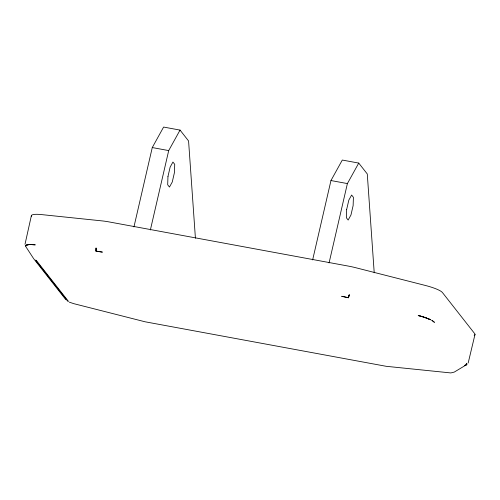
<?xml version="1.0" encoding="UTF-8"?>
<svg xmlns="http://www.w3.org/2000/svg" width="500" height="500" viewBox="0 0 500 500"><rect width="100%" height="100%" fill="white"/><g stroke="black" fill="none" stroke-linecap="round" stroke-linejoin="round"><path stroke-width="0.75" d="M25 244.331L31.319 215.888M423.488 316.95L430.819 319.762L425.175 317.5L418.206 315.55L423.488 316.95L419.9 315.894M96.169 248.4L96.019 251.175L96.062 247.931L96.181 251.094L102.413 252.119L96.019 251.175M133.944 226.931L152.269 147.556L163.612 127.062L180.044 130.094L188.581 140.975L195.419 238.219M150.375 229.963L168.7 150.588L180.044 130.094M312.638 259.919L330.962 180.544L342.306 160.05L358.738 163.088L367.275 173.962L374.219 272.769M329.069 262.956L347.394 183.581L358.738 163.088M475 334.431L468.181 363.006M349.019 295.081L348.481 297.787L349.344 294.694L348.3 297.644L341.644 296.288L348.481 297.787M425.112 317.587L430.613 319.781M466.519 364.719L466.906 364.3L466.525 363.263L466.962 363.931L466.519 364.719L454.263 372.088L450.869 372.938L386.188 366.3L145.044 321.781L73.731 303.65L69.287 302.15M33.825 244.619L28.619 244.556L26.306 245.081L29.712 244.488L35.269 244.85L30.956 244.581M26.419 245.156L28.694 244.656M466.087 364.981L464.725 365.363L466.087 364.981L465.487 365.194M152.269 147.556L168.7 150.588M330.962 180.544L347.394 183.581M65.775 299.594L33.606 258.606L25.975 246.875M31.406 216.294A21.431 4.05 13 0 1 41.55 214.594L102.3 220.919A21.431 4.05 13 0 1 109.094 221.919L348.325 266.087A21.431 4.05 13 0 1 355.581 267.681L425.306 285.444A21.431 4.05 13 0 1 442.469 292.587L474.637 333.575A21.431 4.05 13 0 1 474.169 335.4M25.638 245.681L25.719 246.456L25.987 245.413L25.638 245.681M167.963 176.525L167.688 184.788L169.469 187.056L172.262 182.006L174.438 172.587L174.719 164.325L172.931 162.056L170.138 167.106L167.963 176.525M346.656 209.513L346.381 217.781L348.162 220.05L350.956 215L353.131 205.581L353.413 197.319L351.625 195.044L348.831 200.1L346.656 209.513M431.894 320.319L434.363 322.275L431.894 320.319M36.237 260.344L35.45 260.119L67.619 301.106L68.4 301.331L36.237 260.344"/></g></svg>
